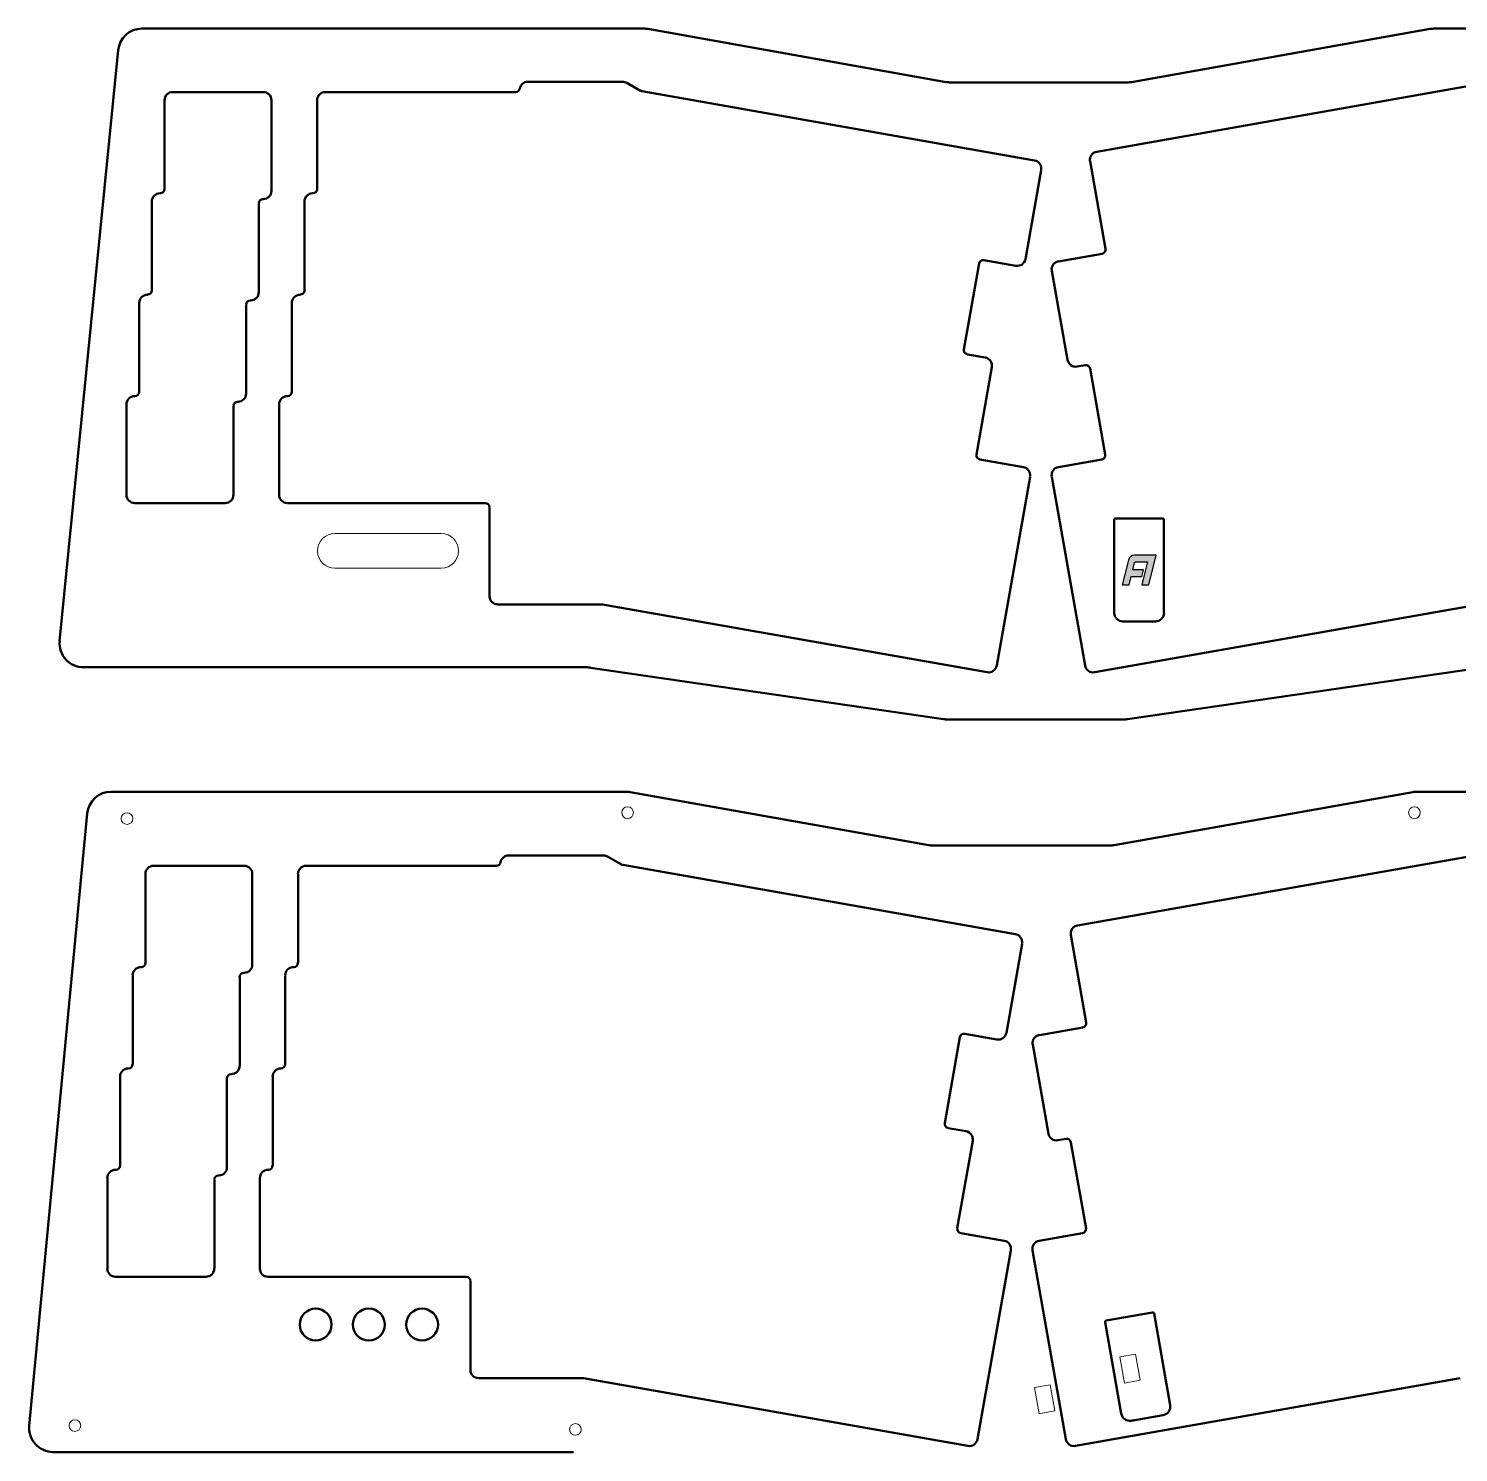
# Model space of a CAD drawing. Header units: millimetres. Extents: x -1387 to -394, y -226 to 220.
# Drawn here: x -1380.4 to -1111.7, y -48 to 219.7 of the extents above; entities that cross this region are included whole.
import ezdxf

# ---------------------------------------------------------------- set-up
doc = ezdxf.new("R2010")
doc.units = ezdxf.units.MM
doc.header["$MEASUREMENT"] = 0
doc.layers.add('Layer 1', color=7, linetype='Continuous')

msp = doc.modelspace()

# ---------------------------------------------------------------- hatches: boundary and pattern name
at = {"layer": 'Layer 1', "true_color": 0x332c2b}
h = msp.add_hatch(color=250, dxfattribs=at)
edge = h.paths.add_edge_path()
edge.add_spline(control_points=[(-1174.8226, 115.1146), (-1174.8226, 115.1146), (-1174.8226, 115.1146), (-1174.8226, 115.1146), (-1174.8226, 115.1146), (-1174.8226, 115.1146), (-1174.8226, 115.1146), (-1174.8226, 115.1146), (-1173.6853, 119.7699), (-1173.6853, 119.7699), (-1173.4679, 120.3837), (-1173.0841, 120.6913), (-1172.5366, 120.6913), (-1172.5366, 120.6913), (-1168.4811, 120.6913), (-1168.4811, 120.6913), (-1168.4811, 120.6913), (-1169.8329, 115.1146), (-1169.8329, 115.1146), (-1169.8329, 115.1146), (-1171.1509, 115.1146), (-1171.1509, 115.1146), (-1171.1509, 115.1146), (-1170.7755, 116.6527), (-1170.7755, 116.6527), (-1170.7755, 116.6527), (-1170.1052, 119.4143), (-1170.1052, 119.4143), (-1170.1052, 119.4143), (-1172.3461, 119.4143), (-1172.3461, 119.4143), (-1172.3757, 119.4143), (-1172.4068, 119.4016), (-1172.4364, 119.3776), (-1172.4703, 119.3522), (-1172.4914, 119.3197), (-1172.5027, 119.2774), (-1172.5027, 119.2774), (-1172.8301, 117.9298), (-1172.8301, 117.9298), (-1172.8301, 117.9298), (-1170.8489, 117.9298), (-1170.8489, 117.9298), (-1170.8489, 117.9298), (-1171.1636, 116.6485), (-1171.1636, 116.6485), (-1171.1636, 116.6485), (-1173.1392, 116.6485), (-1173.1392, 116.6485), (-1173.1392, 116.6485), (-1173.5117, 115.1146), (-1173.5117, 115.1146), (-1173.5117, 115.1146), (-1174.8226, 115.1146), (-1174.8226, 115.1146), (-1174.8226, 115.1146), (-1174.8226, 115.1146), (-1174.8226, 115.1146)], knot_values=[0, 0, 0, 0, 0.05263158, 0.05263158, 0.05263158, 0.10526316, 0.10526316, 0.10526316, 0.15789474, 0.15789474, 0.15789474, 0.21052632, 0.21052632, 0.21052632, 0.26315789, 0.26315789, 0.26315789, 0.31578947, 0.31578947, 0.31578947, 0.36842105, 0.36842105, 0.36842105, 0.42105263, 0.42105263, 0.42105263, 0.47368421, 0.47368421, 0.47368421, 0.52631579, 0.52631579, 0.52631579, 0.57894737, 0.57894737, 0.57894737, 0.63157895, 0.63157895, 0.63157895, 0.68421053, 0.68421053, 0.68421053, 0.73684211, 0.73684211, 0.73684211, 0.78947368, 0.78947368, 0.78947368, 0.84210526, 0.84210526, 0.84210526, 0.89473684, 0.89473684, 0.89473684, 0.94736842, 0.94736842, 0.94736842, 1, 1, 1, 1], degree=3, periodic=1)

# ---------------------------------------------------------------- linework, layer by layer
at = {"layer": 'Layer 1', "color": 250, "lineweight": 20}
for centre in [(-1267.8128, 72.2726), (-1119.9138, 72.2726), (-1361.9031, 71.166), (-1371.6976, -42.9545), (-1277.6164, -43.681)]:
    msp.add_ellipse(centre, major_axis=(0, 1.1), ratio=1, dxfattribs=at)
at = {"layer": 'Layer 1', "color": 250, "lineweight": 50}
for points in [[(-1359.0861, 219.6779), (-1361.4071, 219.6779), (-1363.347, 217.9119), (-1363.5643, 215.6011)], [(-1359.0967, 219.6779), (-1359.0967, 219.6779), (-1264.8192, 219.6779), (-1264.8192, 219.6779)], [(-1264.0205, 219.6083), (-1264.2806, 219.6546), (-1264.5443, 219.6779), (-1264.8086, 219.6779)], [(-1264.036, 219.6144), (-1264.036, 219.6144), (-1207.902, 209.6238), (-1207.902, 209.6238)], [(-1173.0829, 209.6238), (-1173.0829, 209.6238), (-1116.9489, 219.6144), (-1116.9489, 219.6144)], [(-1116.1552, 219.6779), (-1116.4194, 219.6779), (-1116.6831, 219.6546), (-1116.9432, 219.6083)], [(-1116.1657, 219.6779), (-1116.1657, 219.6779), (-1021.1843, 219.6779), (-1021.1843, 219.6779)], [(-1374.5706, 104.5182), (-1374.5706, 104.5182), (-1363.5841, 215.5928), (-1363.5841, 215.5928)], [(-1288.0907, 208.3985), (-1287.9591, 209.1415), (-1287.3133, 209.6829), (-1286.5588, 209.6829)], [(-1268.747, 209.6618), (-1268.747, 209.6618), (-1286.5482, 209.6618), (-1286.5482, 209.6618)], [(-1268.7576, 209.683), (-1268.4887, 209.683), (-1268.2243, 209.6132), (-1267.9904, 209.4806)], [(-1207.8963, 209.6298), (-1207.6362, 209.5835), (-1207.3725, 209.5603), (-1207.1082, 209.5603)], [(-1173.8555, 209.5603), (-1173.5913, 209.5603), (-1173.3276, 209.5835), (-1173.0674, 209.6298)], [(-1354.853, 206.201), (-1354.853, 207.0602), (-1354.1565, 207.7568), (-1353.2973, 207.7568)], [(-1336.2899, 207.7356), (-1336.2899, 207.7356), (-1353.2867, 207.7356), (-1353.2867, 207.7356)], [(-1336.3004, 207.7568), (-1335.4412, 207.7568), (-1334.7447, 207.0603), (-1334.7447, 206.201)], [(-1326.1722, 206.201), (-1326.1722, 207.0602), (-1325.4757, 207.7568), (-1324.6164, 207.7568)], [(-1288.8554, 207.7356), (-1288.8554, 207.7356), (-1324.6059, 207.7356), (-1324.6059, 207.7356)], [(-1288.0843, 208.4121), (-1288.1515, 208.033), (-1288.4809, 207.7568), (-1288.8659, 207.7568)], [(-1265.3815, 207.9896), (-1265.3815, 207.9896), (-1267.985, 209.4713), (-1267.985, 209.4713)], [(-1265.1489, 207.917), (-1265.238, 207.9327), (-1265.3238, 207.9635), (-1265.4025, 208.0082)], [(-1191.3194, 194.8875), (-1191.3194, 194.8875), (-1265.1275, 207.905), (-1265.1275, 207.905)], [(-1105.6579, 209.5771), (-1105.6579, 209.5771), (-1179.6354, 196.5385), (-1179.6354, 196.5385)], [(-1354.853, 206.1905), (-1354.853, 206.1905), (-1354.853, 189.49), (-1354.853, 189.49)], [(-1334.7447, 189.1725), (-1334.7447, 189.1725), (-1334.7447, 206.1905), (-1334.7447, 206.1905)], [(-1326.151, 206.1905), (-1326.151, 206.1905), (-1326.151, 189.49), (-1326.151, 189.49)], [(-1180.903, 194.7338), (-1181.0522, 195.5799), (-1180.4871, 196.3868), (-1179.641, 196.536)], [(-1191.335, 194.9062), (-1190.4888, 194.757), (-1189.9238, 193.9501), (-1190.073, 193.1039)], [(-1180.8843, 194.7393), (-1180.8843, 194.7393), (-1177.9844, 178.2928), (-1177.9844, 178.2928)], [(-1193.0127, 176.3455), (-1193.0127, 176.3455), (-1190.0494, 193.0883), (-1190.0494, 193.0883)], [(-1357.2449, 187.151), (-1357.2449, 188.0103), (-1356.5483, 188.7068), (-1355.6891, 188.7068)], [(-1355.6362, 188.6856), (-1355.6362, 188.6856), (-1355.6785, 188.6856), (-1355.6785, 188.6856)], [(-1354.853, 189.5005), (-1354.853, 189.0622), (-1355.2084, 188.7068), (-1355.6468, 188.7068)], [(-1334.7447, 189.183), (-1334.7447, 188.3238), (-1335.4412, 187.6273), (-1336.3004, 187.6273)], [(-1328.564, 187.151), (-1328.564, 188.0102), (-1327.8675, 188.7068), (-1327.0083, 188.7068)], [(-1326.9554, 188.6856), (-1326.9554, 188.6856), (-1326.9977, 188.6856), (-1326.9977, 188.6856)], [(-1326.1722, 189.5005), (-1326.1722, 189.0622), (-1326.5276, 188.7068), (-1326.9659, 188.7068)], [(-1357.2237, 187.1405), (-1357.2237, 187.1405), (-1357.2237, 170.44), (-1357.2237, 170.44)], [(-1337.1365, 186.8335), (-1337.1365, 187.2719), (-1336.7811, 187.6273), (-1336.3428, 187.6273)], [(-1337.1154, 170.1225), (-1337.1154, 170.1225), (-1337.1154, 186.823), (-1337.1154, 186.823)], [(-1336.3322, 187.6273), (-1336.3322, 187.6273), (-1336.2899, 187.6273), (-1336.2899, 187.6273)], [(-1328.5429, 187.1405), (-1328.5429, 187.1405), (-1328.5429, 170.44), (-1328.5429, 170.44)], [(-1177.9965, 178.293), (-1177.9204, 177.8613), (-1178.2087, 177.4496), (-1178.6404, 177.3735)], [(-1204.5909, 159.3486), (-1204.5909, 159.3486), (-1201.7334, 175.4988), (-1201.7334, 175.4988)], [(-1201.7425, 175.5202), (-1201.6663, 175.952), (-1201.2546, 176.2402), (-1200.8229, 176.1641)], [(-1200.8232, 176.155), (-1200.8232, 176.155), (-1194.8119, 175.0966), (-1194.8119, 175.0966)], [(-1193.0151, 176.3611), (-1193.1643, 175.5149), (-1193.9712, 174.9499), (-1194.8174, 175.0991)], [(-1188.0784, 174.1386), (-1188.2276, 174.9848), (-1187.6625, 175.7917), (-1186.8164, 175.9408)], [(-1178.6406, 177.3615), (-1178.6406, 177.3615), (-1186.8109, 175.9221), (-1186.8109, 175.9221)], [(-1188.0597, 174.123), (-1188.0597, 174.123), (-1185.1176, 157.3801), (-1185.1176, 157.3801)], [(-1359.6155, 168.0799), (-1359.6155, 168.9391), (-1358.919, 169.6356), (-1358.0598, 169.6356)], [(-1358.028, 169.6356), (-1358.028, 169.6356), (-1358.0492, 169.6356), (-1358.0492, 169.6356)], [(-1357.2449, 170.4505), (-1357.2449, 170.0122), (-1357.6002, 169.6568), (-1358.0386, 169.6568)], [(-1337.1365, 170.133), (-1337.1365, 169.2738), (-1337.833, 168.5773), (-1338.6923, 168.5773)], [(-1330.9347, 168.0799), (-1330.9347, 168.9391), (-1330.2382, 169.6356), (-1329.3789, 169.6356)], [(-1329.3472, 169.6356), (-1329.3472, 169.6356), (-1329.3684, 169.6356), (-1329.3684, 169.6356)], [(-1328.564, 170.4505), (-1328.564, 170.0122), (-1328.9194, 169.6568), (-1329.3578, 169.6568)], [(-1359.6155, 168.0693), (-1359.6155, 168.0693), (-1359.6155, 151.3688), (-1359.6155, 151.3688)], [(-1339.5072, 167.7835), (-1339.5072, 168.2219), (-1339.1518, 168.5773), (-1338.7134, 168.5773)], [(-1339.5072, 151.0725), (-1339.5072, 151.0725), (-1339.5072, 167.773), (-1339.5072, 167.773)], [(-1338.7029, 168.5773), (-1338.7029, 168.5773), (-1338.6817, 168.5773), (-1338.6817, 168.5773)], [(-1330.9135, 168.0693), (-1330.9135, 168.0693), (-1330.9135, 151.3688), (-1330.9135, 151.3688)], [(-1203.9561, 158.4505), (-1204.3878, 158.5266), (-1204.6761, 158.9383), (-1204.6, 159.37)], [(-1200.5904, 157.8458), (-1200.5904, 157.8458), (-1203.9347, 158.4173), (-1203.9347, 158.4173)], [(-1202.2414, 139.6001), (-1202.2414, 139.6001), (-1199.3415, 156.0466), (-1199.3415, 156.0466)], [(-1200.606, 157.8433), (-1199.7598, 157.6942), (-1199.1948, 156.8873), (-1199.344, 156.0411)], [(-1183.3129, 156.1337), (-1184.1591, 155.9846), (-1184.966, 156.5496), (-1185.1152, 157.3958)], [(-1183.3184, 156.1313), (-1183.3184, 156.1313), (-1181.7944, 156.3853), (-1181.7944, 156.3853)], [(-1181.8158, 156.3944), (-1181.3841, 156.4705), (-1180.9724, 156.1822), (-1180.8963, 155.7505)], [(-1180.8843, 155.7503), (-1180.8843, 155.7503), (-1178.0268, 139.579), (-1178.0268, 139.579)], [(-1362.0074, 149.0299), (-1362.0074, 149.8891), (-1361.3108, 150.5856), (-1360.4516, 150.5856)], [(-1360.3987, 150.5856), (-1360.3987, 150.5856), (-1360.441, 150.5856), (-1360.441, 150.5856)], [(-1359.6155, 151.3794), (-1359.6155, 150.941), (-1359.9709, 150.5856), (-1360.4093, 150.5856)], [(-1339.5072, 151.083), (-1339.5072, 150.2238), (-1340.2037, 149.5273), (-1341.0629, 149.5273)], [(-1333.3265, 149.0299), (-1333.3265, 149.8891), (-1332.63, 150.5856), (-1331.7708, 150.5856)], [(-1331.7179, 150.5856), (-1331.7179, 150.5856), (-1331.7602, 150.5856), (-1331.7602, 150.5856)], [(-1330.9347, 151.3794), (-1330.9347, 150.941), (-1331.2901, 150.5856), (-1331.7284, 150.5856)], [(-1361.9862, 149.0193), (-1361.9862, 149.0193), (-1361.9862, 132.0225), (-1361.9862, 132.0225)], [(-1341.899, 148.7335), (-1341.899, 149.1719), (-1341.5436, 149.5273), (-1341.1053, 149.5273)], [(-1341.8779, 132.0225), (-1341.8779, 132.0225), (-1341.8779, 148.723), (-1341.8779, 148.723)], [(-1341.0947, 149.5273), (-1341.0947, 149.5273), (-1341.0524, 149.5273), (-1341.0524, 149.5273)], [(-1333.3054, 149.0193), (-1333.3054, 149.0193), (-1333.3054, 132.0225), (-1333.3054, 132.0225)], [(-1201.5854, 138.6808), (-1202.0171, 138.7569), (-1202.3054, 139.1686), (-1202.2293, 139.6003)], [(-1193.4149, 137.2295), (-1193.4149, 137.2295), (-1201.5852, 138.6688), (-1201.5852, 138.6688)], [(-1193.4305, 137.2482), (-1192.5843, 137.099), (-1192.0193, 136.2921), (-1192.1685, 135.4459)], [(-1188.0996, 135.4459), (-1188.2487, 136.2921), (-1187.6837, 137.099), (-1186.8375, 137.2482)], [(-1178.6829, 138.6688), (-1178.6829, 138.6688), (-1186.832, 137.2295), (-1186.832, 137.2295)], [(-1178.0388, 139.6003), (-1177.9627, 139.1686), (-1178.251, 138.7569), (-1178.6827, 138.6808)], [(-1198.4314, 99.9338), (-1198.4314, 99.9338), (-1192.166, 135.4303), (-1192.166, 135.4303)], [(-1188.0809, 135.4303), (-1188.0809, 135.4303), (-1181.8156, 99.9338), (-1181.8156, 99.9338)], [(-1360.4516, 130.4773), (-1361.3108, 130.4773), (-1362.0074, 131.1738), (-1362.0074, 132.033)], [(-1341.899, 132.033), (-1341.899, 131.1738), (-1342.5955, 130.4773), (-1343.4548, 130.4773)], [(-1331.7708, 130.4773), (-1332.63, 130.4773), (-1333.3265, 131.1738), (-1333.3265, 132.033)], [(-1360.441, 130.4773), (-1360.441, 130.4773), (-1343.4442, 130.4773), (-1343.4442, 130.4773)], [(-1331.7602, 130.4773), (-1331.7602, 130.4773), (-1294.5492, 130.4773), (-1294.5492, 130.4773)], [(-1294.5598, 130.4773), (-1294.1214, 130.4773), (-1293.766, 130.1219), (-1293.766, 129.6835)], [(-1293.7449, 129.673), (-1293.7449, 129.673), (-1293.7449, 112.9725), (-1293.7449, 112.9725)], [(-1292.2103, 111.4273), (-1293.0695, 111.4273), (-1293.766, 112.1238), (-1293.766, 112.983)], [(-1292.1997, 111.4273), (-1292.1997, 111.4273), (-1272.6417, 111.4273), (-1272.6417, 111.4273)], [(-1272.6523, 111.4273), (-1272.6061, 111.4273), (-1272.56, 111.4233), (-1272.5145, 111.4152)], [(-1272.5147, 111.4061), (-1272.5147, 111.4061), (-1200.2305, 98.6638), (-1200.2305, 98.6638)], [(-1180.0164, 98.6638), (-1180.0164, 98.6638), (-1107.7323, 111.4061), (-1107.7323, 111.4061)], [(-1275.5767, 99.6075), (-1275.5767, 99.6075), (-1370.0832, 99.6075), (-1370.0832, 99.6075)], [(-1274.7781, 99.5379), (-1275.0382, 99.5842), (-1275.3019, 99.6075), (-1275.5661, 99.6075)], [(-1208.4572, 89.8284), (-1208.4572, 89.8284), (-1274.7936, 99.5228), (-1274.7936, 99.5228)], [(-1198.4338, 99.9283), (-1198.583, 99.0821), (-1199.3899, 98.5171), (-1200.236, 98.6662)], [(-1180.0321, 98.6662), (-1180.8783, 98.5171), (-1181.6852, 99.0821), (-1181.8343, 99.9283)], [(-1107.4923, 99.5228), (-1107.4923, 99.5228), (-1173.8286, 89.8284), (-1173.8286, 89.8284)], [(-1208.4516, 89.8557), (-1208.1914, 89.8094), (-1207.9277, 89.7861), (-1207.6635, 89.7861)], [(-1207.6741, 89.7649), (-1207.6741, 89.7649), (-1174.6118, 89.7649), (-1174.6118, 89.7649)], [(-1174.6012, 89.7861), (-1174.337, 89.7861), (-1174.0733, 89.8094), (-1173.8132, 89.8557)], [(-1364.8862, 76.2202), (-1367.2072, 76.2202), (-1369.1471, 74.4542), (-1369.3644, 72.1434)], [(-1364.8968, 76.2202), (-1364.8968, 76.2202), (-1268.1058, 76.2202), (-1268.1058, 76.2202)], [(-1267.3071, 76.1506), (-1267.5672, 76.1969), (-1267.8309, 76.2202), (-1268.0952, 76.2202)], [(-1267.3226, 76.1567), (-1267.3226, 76.1567), (-1211.1886, 66.1661), (-1211.1886, 66.1661)], [(-1176.3695, 66.1661), (-1176.3695, 66.1661), (-1120.2355, 76.1567), (-1120.2355, 76.1567)], [(-1119.4418, 76.2202), (-1119.706, 76.2202), (-1119.9697, 76.1969), (-1120.2298, 76.1506)], [(-1119.4523, 76.2202), (-1119.4523, 76.2202), (-1022.5362, 76.2202), (-1022.5362, 76.2202)], [(-1380.3017, -43.0185), (-1380.3017, -43.0185), (-1369.3842, 72.1351), (-1369.3842, 72.1351)], [(-1211.1829, 66.1721), (-1210.9228, 66.1258), (-1210.6591, 66.1026), (-1210.3948, 66.1026)], [(-1177.1421, 66.1026), (-1176.8779, 66.1026), (-1176.6142, 66.1258), (-1176.354, 66.1721)], [(-1358.4565, 60.7444), (-1358.4565, 61.6036), (-1357.76, 62.3002), (-1356.9008, 62.3002)], [(-1339.8934, 62.279), (-1339.8934, 62.279), (-1356.8902, 62.279), (-1356.8902, 62.279)], [(-1339.9039, 62.3002), (-1339.0447, 62.3002), (-1338.3482, 61.6037), (-1338.3482, 60.7444)], [(-1329.7757, 60.7444), (-1329.7757, 61.6036), (-1329.0792, 62.3002), (-1328.2199, 62.3002)], [(-1292.4589, 62.279), (-1292.4589, 62.279), (-1328.2094, 62.279), (-1328.2094, 62.279)], [(-1291.6878, 62.9555), (-1291.755, 62.5764), (-1292.0844, 62.3002), (-1292.4694, 62.3002)], [(-1291.6942, 62.9419), (-1291.5626, 63.6849), (-1290.9168, 64.2263), (-1290.1623, 64.2263)], [(-1272.3505, 64.2052), (-1272.3505, 64.2052), (-1290.1517, 64.2052), (-1290.1517, 64.2052)], [(-1272.3611, 64.2264), (-1272.0922, 64.2264), (-1271.8278, 64.1566), (-1271.5939, 64.024)], [(-1268.985, 62.533), (-1268.985, 62.533), (-1271.5885, 64.0147), (-1271.5885, 64.0147)], [(-1268.7524, 62.4604), (-1268.8415, 62.4761), (-1268.9273, 62.5069), (-1269.006, 62.5516)], [(-1194.9229, 49.4309), (-1194.9229, 49.4309), (-1268.731, 62.4484), (-1268.731, 62.4484)], [(-1109.2614, 64.1205), (-1109.2614, 64.1205), (-1183.2389, 51.0819), (-1183.2389, 51.0819)], [(-1358.4565, 60.7339), (-1358.4565, 60.7339), (-1358.4565, 44.0334), (-1358.4565, 44.0334)], [(-1338.3482, 43.7159), (-1338.3482, 43.7159), (-1338.3482, 60.7339), (-1338.3482, 60.7339)], [(-1329.7545, 60.7339), (-1329.7545, 60.7339), (-1329.7545, 44.0334), (-1329.7545, 44.0334)], [(-1184.5065, 49.2772), (-1184.6557, 50.1233), (-1184.0906, 50.9302), (-1183.2445, 51.0794)], [(-1194.9385, 49.4496), (-1194.0923, 49.3004), (-1193.5273, 48.4935), (-1193.6765, 47.6473)], [(-1184.4878, 49.2827), (-1184.4878, 49.2827), (-1181.5879, 32.8362), (-1181.5879, 32.8362)], [(-1196.6162, 30.8889), (-1196.6162, 30.8889), (-1193.6529, 47.6317), (-1193.6529, 47.6317)], [(-1360.8484, 41.6944), (-1360.8484, 42.5537), (-1360.1518, 43.2502), (-1359.2926, 43.2502)], [(-1359.2397, 43.229), (-1359.2397, 43.229), (-1359.282, 43.229), (-1359.282, 43.229)], [(-1358.4565, 44.0439), (-1358.4565, 43.6056), (-1358.8119, 43.2502), (-1359.2503, 43.2502)], [(-1338.3482, 43.7264), (-1338.3482, 42.8672), (-1339.0447, 42.1707), (-1339.9039, 42.1707)], [(-1332.1675, 41.6944), (-1332.1675, 42.5536), (-1331.471, 43.2502), (-1330.6118, 43.2502)], [(-1330.5589, 43.229), (-1330.5589, 43.229), (-1330.6012, 43.229), (-1330.6012, 43.229)], [(-1329.7757, 44.0439), (-1329.7757, 43.6056), (-1330.1311, 43.2502), (-1330.5694, 43.2502)], [(-1360.8272, 41.6839), (-1360.8272, 41.6839), (-1360.8272, 24.9834), (-1360.8272, 24.9834)], [(-1340.74, 41.3769), (-1340.74, 41.8153), (-1340.3846, 42.1707), (-1339.9463, 42.1707)], [(-1340.7189, 24.6659), (-1340.7189, 24.6659), (-1340.7189, 41.3664), (-1340.7189, 41.3664)], [(-1339.9357, 42.1707), (-1339.9357, 42.1707), (-1339.8934, 42.1707), (-1339.8934, 42.1707)], [(-1332.1464, 41.6839), (-1332.1464, 41.6839), (-1332.1464, 24.9834), (-1332.1464, 24.9834)], [(-1181.6, 32.8364), (-1181.5239, 32.4047), (-1181.8122, 31.993), (-1182.2439, 31.9169)], [(-1208.1944, 13.892), (-1208.1944, 13.892), (-1205.3369, 30.0422), (-1205.3369, 30.0422)], [(-1205.346, 30.0636), (-1205.2698, 30.4954), (-1204.8581, 30.7836), (-1204.4264, 30.7075)], [(-1204.4267, 30.6984), (-1204.4267, 30.6984), (-1198.4154, 29.64), (-1198.4154, 29.64)], [(-1196.6186, 30.9045), (-1196.7678, 30.0583), (-1197.5747, 29.4933), (-1198.4209, 29.6425)], [(-1191.6819, 28.682), (-1191.8311, 29.5282), (-1191.266, 30.3351), (-1190.4199, 30.4842)], [(-1182.2441, 31.9049), (-1182.2441, 31.9049), (-1190.4144, 30.4655), (-1190.4144, 30.4655)], [(-1191.6632, 28.6664), (-1191.6632, 28.6664), (-1188.7211, 11.9235), (-1188.7211, 11.9235)], [(-1360.8484, 24.9939), (-1360.8484, 24.5556), (-1361.2037, 24.2002), (-1361.6421, 24.2002)], [(-1340.74, 24.6764), (-1340.74, 23.8172), (-1341.4365, 23.1207), (-1342.2958, 23.1207)], [(-1332.1675, 24.9939), (-1332.1675, 24.5556), (-1332.5229, 24.2002), (-1332.9613, 24.2002)], [(-1363.219, 22.6233), (-1363.219, 23.4825), (-1362.5225, 24.179), (-1361.6633, 24.179)], [(-1363.219, 22.6127), (-1363.219, 22.6127), (-1363.219, 5.9122), (-1363.219, 5.9122)], [(-1361.6315, 24.179), (-1361.6315, 24.179), (-1361.6527, 24.179), (-1361.6527, 24.179)], [(-1343.1107, 22.3269), (-1343.1107, 22.7653), (-1342.7553, 23.1207), (-1342.3169, 23.1207)], [(-1343.1107, 5.6159), (-1343.1107, 5.6159), (-1343.1107, 22.3164), (-1343.1107, 22.3164)], [(-1342.3064, 23.1207), (-1342.3064, 23.1207), (-1342.2852, 23.1207), (-1342.2852, 23.1207)], [(-1334.5382, 22.6233), (-1334.5382, 23.4825), (-1333.8417, 24.179), (-1332.9824, 24.179)], [(-1334.517, 22.6127), (-1334.517, 22.6127), (-1334.517, 5.9122), (-1334.517, 5.9122)], [(-1332.9507, 24.179), (-1332.9507, 24.179), (-1332.9719, 24.179), (-1332.9719, 24.179)], [(-1207.5596, 12.9939), (-1207.9913, 13.07), (-1208.2796, 13.4817), (-1208.2035, 13.9134)], [(-1204.1939, 12.3892), (-1204.1939, 12.3892), (-1207.5382, 12.9607), (-1207.5382, 12.9607)], [(-1204.2095, 12.3867), (-1203.3633, 12.2376), (-1202.7983, 11.4307), (-1202.9475, 10.5845)], [(-1186.9164, 10.6771), (-1187.7626, 10.528), (-1188.5695, 11.093), (-1188.7187, 11.9392)], [(-1186.9219, 10.6747), (-1186.9219, 10.6747), (-1185.3979, 10.9287), (-1185.3979, 10.9287)], [(-1185.4193, 10.9378), (-1184.9876, 11.0139), (-1184.5759, 10.7256), (-1184.4998, 10.2939)], [(-1205.8449, -5.8565), (-1205.8449, -5.8565), (-1202.945, 10.59), (-1202.945, 10.59)], [(-1184.4878, 10.2937), (-1184.4878, 10.2937), (-1181.6303, -5.8776), (-1181.6303, -5.8776)], [(-1363.219, 5.9228), (-1363.219, 5.4844), (-1363.5744, 5.129), (-1364.0128, 5.129)], [(-1343.1107, 5.6264), (-1343.1107, 4.7672), (-1343.8072, 4.0707), (-1344.6664, 4.0707)], [(-1334.5382, 5.9228), (-1334.5382, 5.4844), (-1334.8936, 5.129), (-1335.3319, 5.129)], [(-1365.6109, 3.5733), (-1365.6109, 4.4325), (-1364.9143, 5.129), (-1364.0551, 5.129)], [(-1365.5897, 3.5627), (-1365.5897, 3.5627), (-1365.5897, -13.4341), (-1365.5897, -13.4341)], [(-1364.0022, 5.129), (-1364.0022, 5.129), (-1364.0445, 5.129), (-1364.0445, 5.129)], [(-1345.5025, 3.2769), (-1345.5025, 3.7153), (-1345.1471, 4.0707), (-1344.7088, 4.0707)], [(-1345.4814, -13.4341), (-1345.4814, -13.4341), (-1345.4814, 3.2664), (-1345.4814, 3.2664)], [(-1344.6982, 4.0707), (-1344.6982, 4.0707), (-1344.6559, 4.0707), (-1344.6559, 4.0707)], [(-1336.93, 3.5733), (-1336.93, 4.4325), (-1336.2335, 5.129), (-1335.3743, 5.129)], [(-1336.9089, 3.5627), (-1336.9089, 3.5627), (-1336.9089, -13.4341), (-1336.9089, -13.4341)], [(-1335.3214, 5.129), (-1335.3214, 5.129), (-1335.3637, 5.129), (-1335.3637, 5.129)], [(-1205.1889, -6.7758), (-1205.6206, -6.6997), (-1205.9089, -6.288), (-1205.8328, -5.8563)], [(-1197.0184, -8.2271), (-1197.0184, -8.2271), (-1205.1887, -6.7878), (-1205.1887, -6.7878)], [(-1182.2864, -6.7878), (-1182.2864, -6.7878), (-1190.4355, -8.2271), (-1190.4355, -8.2271)], [(-1181.6423, -5.8563), (-1181.5662, -6.288), (-1181.8545, -6.6997), (-1182.2862, -6.7758)], [(-1202.0349, -45.5228), (-1202.0349, -45.5228), (-1195.7695, -10.0263), (-1195.7695, -10.0263)], [(-1197.034, -8.2084), (-1196.1878, -8.3576), (-1195.6228, -9.1645), (-1195.772, -10.0107)], [(-1191.7031, -10.0107), (-1191.8522, -9.1645), (-1191.2872, -8.3576), (-1190.441, -8.2084)], [(-1191.6844, -10.0263), (-1191.6844, -10.0263), (-1185.4191, -45.5228), (-1185.4191, -45.5228)], [(-1364.0551, -14.9793), (-1364.9143, -14.9793), (-1365.6109, -14.2828), (-1365.6109, -13.4236)], [(-1345.5025, -13.4236), (-1345.5025, -14.2828), (-1346.199, -14.9793), (-1347.0583, -14.9793)], [(-1335.3743, -14.9793), (-1336.2335, -14.9793), (-1336.93, -14.2828), (-1336.93, -13.4236)], [(-1364.0445, -14.9793), (-1364.0445, -14.9793), (-1347.0477, -14.9793), (-1347.0477, -14.9793)], [(-1335.3637, -14.9793), (-1335.3637, -14.9793), (-1298.1527, -14.9793), (-1298.1527, -14.9793)], [(-1298.1633, -14.9793), (-1297.7249, -14.9793), (-1297.3695, -15.3347), (-1297.3695, -15.7731)], [(-1297.3484, -15.7836), (-1297.3484, -15.7836), (-1297.3484, -32.4841), (-1297.3484, -32.4841)], [(-1295.8138, -34.0293), (-1296.673, -34.0293), (-1297.3695, -33.3328), (-1297.3695, -32.4736)], [(-1295.8032, -34.0293), (-1295.8032, -34.0293), (-1276.2452, -34.0293), (-1276.2452, -34.0293)], [(-1276.2558, -34.0293), (-1276.2096, -34.0293), (-1276.1635, -34.0333), (-1276.118, -34.0414)], [(-1276.1182, -34.0505), (-1276.1182, -34.0505), (-1203.834, -46.7928), (-1203.834, -46.7928)], [(-1183.6199, -46.7928), (-1183.6199, -46.7928), (-1111.3358, -34.0505), (-1111.3358, -34.0505)], [(-1202.0373, -45.5283), (-1202.1865, -46.3745), (-1202.9934, -46.9395), (-1203.8395, -46.7904)], [(-1183.6356, -46.7904), (-1184.4818, -46.9395), (-1185.2887, -46.3745), (-1185.4378, -45.5283)], [(-1278.7943, -47.9292), (-1278.7943, -47.9292), (-1375.8143, -47.9292), (-1375.8143, -47.9292)], [(-1277.9957, -47.9988), (-1278.2558, -47.9525), (-1278.5195, -47.9292), (-1278.7837, -47.9292)]]:
    msp.add_open_spline(points, degree=3, dxfattribs=at)
for points, knots in [([(-1173.8661, 209.5391), (-1173.8661, 209.5391), (-1196.7246, 209.5391), (-1196.7246, 209.5391), (-1196.7246, 209.5391), (-1207.1188, 209.5391), (-1207.1188, 209.5391)], [0, 0, 0, 0, 0.5, 0.5, 0.5, 1, 1, 1, 1]), ([(-1374.5508, 104.5265), (-1374.6693, 103.2659), (-1374.2511, 102.0137), (-1373.3987, 101.0774), (-1372.5463, 100.1411), (-1371.3388, 99.6075), (-1370.0726, 99.6075)], [0, 0, 0, 0, 0.5, 0.5, 0.5, 1, 1, 1, 1]), ([(-1177.1527, 66.0814), (-1177.1527, 66.0814), (-1200.0112, 66.0814), (-1200.0112, 66.0814), (-1200.0112, 66.0814), (-1210.4054, 66.0814), (-1210.4054, 66.0814)], [0, 0, 0, 0, 0.5, 0.5, 0.5, 1, 1, 1, 1]), ([(-1329.437, -23.9646), (-1329.437, -22.3104), (-1328.0961, -20.9695), (-1326.4419, -20.9695), (-1324.7878, -20.9695), (-1323.4468, -22.3104), (-1323.4468, -23.9646), (-1323.4468, -25.6187), (-1324.7878, -26.9597), (-1326.4419, -26.9597), (-1328.0961, -26.9597), (-1329.437, -25.6187), (-1329.437, -23.9646)], [0, 0, 0, 0, 0.25, 0.25, 0.25, 0.5, 0.5, 0.5, 0.75, 0.75, 0.75, 1, 1, 1, 1]), ([(-1319.4463, -23.9646), (-1319.4463, -22.3104), (-1318.1054, -20.9695), (-1316.4513, -20.9695), (-1314.7971, -20.9695), (-1313.4562, -22.3104), (-1313.4562, -23.9646), (-1313.4562, -25.6187), (-1314.7971, -26.9597), (-1316.4513, -26.9597), (-1318.1054, -26.9597), (-1319.4463, -25.6187), (-1319.4463, -23.9646)], [0, 0, 0, 0, 0.25, 0.25, 0.25, 0.5, 0.5, 0.5, 0.75, 0.75, 0.75, 1, 1, 1, 1]), ([(-1309.4345, -23.9646), (-1309.4345, -22.3104), (-1308.0936, -20.9695), (-1306.4394, -20.9695), (-1304.7853, -20.9695), (-1303.4443, -22.3104), (-1303.4443, -23.9646), (-1303.4443, -25.6187), (-1304.7853, -26.9597), (-1306.4394, -26.9597), (-1308.0936, -26.9597), (-1309.4345, -25.6187), (-1309.4345, -23.9646)], [0, 0, 0, 0, 0.25, 0.25, 0.25, 0.5, 0.5, 0.5, 0.75, 0.75, 0.75, 1, 1, 1, 1]), ([(-1380.2819, -43.0102), (-1380.4004, -44.2708), (-1379.9822, -45.523), (-1379.1298, -46.4593), (-1378.2774, -47.3956), (-1377.0699, -47.9292), (-1375.8037, -47.9292)], [0, 0, 0, 0, 0.5, 0.5, 0.5, 1, 1, 1, 1])]:
    msp.add_open_spline(points, degree=3, knots=knots, dxfattribs=at)
at = {"layer": 'Layer 1', "color": 1, "lineweight": 50}
for points in [[(-1176.0856, 127.5879), (-1176.2243, 127.5879), (-1176.3368, 127.4724), (-1176.3368, 127.3298)], [(-1176.3368, 127.3277), (-1176.3368, 127.3277), (-1176.3368, 109.8574), (-1176.3368, 109.8574)], [(-1167.2369, 127.5836), (-1167.2369, 127.5836), (-1176.0877, 127.5836), (-1176.0877, 127.5836)], [(-1166.9836, 127.3298), (-1166.9836, 127.4724), (-1167.0961, 127.5879), (-1167.2348, 127.5879)], [(-1166.9879, 109.8574), (-1166.9879, 109.8574), (-1166.9879, 127.3277), (-1166.9879, 127.3277)], [(-1176.3325, 109.8595), (-1176.3325, 108.9529), (-1175.6192, 108.2179), (-1174.7392, 108.2179)], [(-1174.7413, 108.2179), (-1174.7413, 108.2179), (-1168.5833, 108.2179), (-1168.5833, 108.2179)], [(-1174.2686, 108.2179), (-1174.2686, 108.2179), (-1174.5556, 108.2179), (-1174.5556, 108.2179)], [(-1168.5812, 108.2222), (-1167.6989, 108.2222), (-1166.9836, 108.9553), (-1166.9836, 109.8595)], [(-1177.8662, -23.2047), (-1178.0028, -23.2288), (-1178.0935, -23.3621), (-1178.0688, -23.5025)], [(-1178.0684, -23.5046), (-1178.0684, -23.5046), (-1175.0347, -40.7095), (-1175.0347, -40.7095)], [(-1169.1512, -21.6724), (-1169.1512, -21.6724), (-1177.8676, -23.2094), (-1177.8676, -23.2094)], [(-1168.8577, -21.8783), (-1168.8825, -21.738), (-1169.0133, -21.6437), (-1169.1498, -21.6678)], [(-1165.8278, -39.0861), (-1165.8278, -39.0861), (-1168.8615, -21.8812), (-1168.8615, -21.8812)], [(-1167.113, -40.9731), (-1166.2441, -40.8198), (-1165.667, -39.9737), (-1165.824, -39.0832)], [(-1175.0309, -40.7066), (-1174.8735, -41.5995), (-1174.0433, -42.1995), (-1173.1767, -42.0467)], [(-1173.1788, -42.047), (-1173.1788, -42.047), (-1167.1143, -40.9777), (-1167.1143, -40.9777)], [(-1172.7133, -41.9649), (-1172.7133, -41.9649), (-1172.9959, -42.0148), (-1172.9959, -42.0148)]]:
    msp.add_open_spline(points, degree=3, dxfattribs=at)
at = {"layer": 'Layer 1', "color": 250, "lineweight": 20}
for points, knots in [([(-1322.8335, 124.7445), (-1322.8335, 124.7445), (-1302.8331, 124.7445), (-1302.8331, 124.7445), (-1301.0405, 124.7445), (-1299.5753, 123.2786), (-1299.5753, 121.4872), (-1299.5753, 121.4872), (-1299.5753, 121.4869), (-1299.5753, 121.4869), (-1299.5753, 119.6955), (-1301.0405, 118.2296), (-1302.8331, 118.2296), (-1302.8331, 118.2296), (-1322.8335, 118.2296), (-1322.8335, 118.2296), (-1324.626, 118.2296), (-1326.0912, 119.6955), (-1326.0912, 121.4869), (-1326.0912, 121.4869), (-1326.0912, 121.4872), (-1326.0912, 121.4872), (-1326.0912, 123.2786), (-1324.626, 124.7445), (-1322.8335, 124.7445)], [0, 0, 0, 0, 0.125, 0.125, 0.125, 0.25, 0.25, 0.25, 0.375, 0.375, 0.375, 0.5, 0.5, 0.5, 0.625, 0.625, 0.625, 0.75, 0.75, 0.75, 0.875, 0.875, 0.875, 1, 1, 1, 1]), ([(-1175.2842, -30.0453), (-1175.2842, -30.0453), (-1172.3298, -29.5244), (-1172.3298, -29.5244), (-1172.3298, -29.5244), (-1171.4616, -34.4484), (-1171.4616, -34.4484), (-1171.4616, -34.4484), (-1174.416, -34.9694), (-1174.416, -34.9694), (-1174.416, -34.9694), (-1175.2842, -30.0453), (-1175.2842, -30.0453)], [0, 0, 0, 0, 0.25, 0.25, 0.25, 0.5, 0.5, 0.5, 0.75, 0.75, 0.75, 1, 1, 1, 1]), ([(-1191.3343, -35.8092), (-1191.3343, -35.8092), (-1188.3799, -35.2883), (-1188.3799, -35.2883), (-1188.3799, -35.2883), (-1187.5117, -40.2123), (-1187.5117, -40.2123), (-1187.5117, -40.2123), (-1190.4661, -40.7333), (-1190.4661, -40.7333), (-1190.4661, -40.7333), (-1191.3343, -35.8092), (-1191.3343, -35.8092)], [0, 0, 0, 0, 0.25, 0.25, 0.25, 0.5, 0.5, 0.5, 0.75, 0.75, 0.75, 1, 1, 1, 1])]:
    msp.add_open_spline(points, degree=3, knots=knots, dxfattribs=at)
at = {"layer": 'Layer 1', "color": 250}
msp.add_open_spline([(-1174.8226, 115.1146), (-1174.8226, 115.1146), (-1174.8226, 115.1146), (-1174.8226, 115.1146), (-1174.8226, 115.1146), (-1174.8226, 115.1146), (-1174.8226, 115.1146), (-1174.8226, 115.1146), (-1173.6853, 119.7699), (-1173.6853, 119.7699), (-1173.4679, 120.3837), (-1173.0841, 120.6913), (-1172.5366, 120.6913), (-1172.5366, 120.6913), (-1168.4811, 120.6913), (-1168.4811, 120.6913), (-1168.4811, 120.6913), (-1169.8329, 115.1146), (-1169.8329, 115.1146), (-1169.8329, 115.1146), (-1171.1509, 115.1146), (-1171.1509, 115.1146), (-1171.1509, 115.1146), (-1170.7755, 116.6527), (-1170.7755, 116.6527), (-1170.7755, 116.6527), (-1170.1052, 119.4143), (-1170.1052, 119.4143), (-1170.1052, 119.4143), (-1172.3461, 119.4143), (-1172.3461, 119.4143), (-1172.3757, 119.4143), (-1172.4068, 119.4016), (-1172.4364, 119.3776), (-1172.4703, 119.3522), (-1172.4914, 119.3197), (-1172.5027, 119.2774), (-1172.5027, 119.2774), (-1172.8301, 117.9298), (-1172.8301, 117.9298), (-1172.8301, 117.9298), (-1170.8489, 117.9298), (-1170.8489, 117.9298), (-1170.8489, 117.9298), (-1171.1636, 116.6485), (-1171.1636, 116.6485), (-1171.1636, 116.6485), (-1173.1392, 116.6485), (-1173.1392, 116.6485), (-1173.1392, 116.6485), (-1173.5117, 115.1146), (-1173.5117, 115.1146), (-1173.5117, 115.1146), (-1174.8226, 115.1146), (-1174.8226, 115.1146), (-1174.8226, 115.1146), (-1174.8226, 115.1146), (-1174.8226, 115.1146)], degree=3, knots=[0, 0, 0, 0, 0.05263158, 0.05263158, 0.05263158, 0.10526316, 0.10526316, 0.10526316, 0.15789474, 0.15789474, 0.15789474, 0.21052632, 0.21052632, 0.21052632, 0.26315789, 0.26315789, 0.26315789, 0.31578947, 0.31578947, 0.31578947, 0.36842105, 0.36842105, 0.36842105, 0.42105263, 0.42105263, 0.42105263, 0.47368421, 0.47368421, 0.47368421, 0.52631579, 0.52631579, 0.52631579, 0.57894737, 0.57894737, 0.57894737, 0.63157895, 0.63157895, 0.63157895, 0.68421053, 0.68421053, 0.68421053, 0.73684211, 0.73684211, 0.73684211, 0.78947368, 0.78947368, 0.78947368, 0.84210526, 0.84210526, 0.84210526, 0.89473684, 0.89473684, 0.89473684, 0.94736842, 0.94736842, 0.94736842, 1, 1, 1, 1], dxfattribs=at)
at = {"layer": 'Layer 1', "color": 1, "lineweight": 50}
for points in [[(-1166.9668, 111.28), (-1166.9668, 111.28), (-1166.971, 111.293), (-1166.971, 111.293), (-1166.971, 111.293), (-1166.9794, 111.3017), (-1166.9794, 111.3017), (-1166.9794, 111.3017), (-1166.9963, 111.3017), (-1166.9963, 111.3017), (-1166.9963, 111.3017), (-1167.0047, 111.293), (-1167.0047, 111.293), (-1167.0047, 111.293), (-1167.009, 111.28), (-1167.009, 111.28), (-1167.009, 111.28), (-1167.0047, 111.267), (-1167.0047, 111.267), (-1167.0047, 111.267), (-1166.9963, 111.2583), (-1166.9963, 111.2583), (-1166.9963, 111.2583), (-1166.9794, 111.2583), (-1166.9794, 111.2583), (-1166.9794, 111.2583), (-1166.971, 111.267), (-1166.971, 111.267), (-1166.971, 111.267), (-1166.9668, 111.28), (-1166.9668, 111.28)], [(-1166.9668, 111.28), (-1166.9668, 111.28), (-1166.971, 111.293), (-1166.971, 111.293), (-1166.971, 111.293), (-1166.9794, 111.3017), (-1166.9794, 111.3017), (-1166.9794, 111.3017), (-1166.9963, 111.3017), (-1166.9963, 111.3017), (-1166.9963, 111.3017), (-1167.0047, 111.293), (-1167.0047, 111.293), (-1167.0047, 111.293), (-1167.009, 111.28), (-1167.009, 111.28), (-1167.009, 111.28), (-1167.0047, 111.267), (-1167.0047, 111.267), (-1167.0047, 111.267), (-1166.9963, 111.2583), (-1166.9963, 111.2583), (-1166.9963, 111.2583), (-1166.9794, 111.2583), (-1166.9794, 111.2583), (-1166.9794, 111.2583), (-1166.971, 111.267), (-1166.971, 111.267), (-1166.971, 111.267), (-1166.9668, 111.28), (-1166.9668, 111.28)], [(-1166.0541, -37.6814), (-1166.0541, -37.6814), (-1166.0605, -37.6693), (-1166.0605, -37.6693), (-1166.0605, -37.6693), (-1166.0703, -37.6623), (-1166.0703, -37.6623), (-1166.0703, -37.6623), (-1166.0869, -37.6652), (-1166.0869, -37.6652), (-1166.0869, -37.6652), (-1166.0937, -37.6752), (-1166.0937, -37.6752), (-1166.0937, -37.6752), (-1166.0956, -37.6888), (-1166.0956, -37.6888), (-1166.0956, -37.6888), (-1166.0892, -37.7008), (-1166.0892, -37.7008), (-1166.0892, -37.7008), (-1166.0794, -37.7079), (-1166.0794, -37.7079), (-1166.0794, -37.7079), (-1166.0628, -37.705), (-1166.0628, -37.705), (-1166.0628, -37.705), (-1166.056, -37.695), (-1166.056, -37.695), (-1166.056, -37.695), (-1166.0541, -37.6814), (-1166.0541, -37.6814)], [(-1166.0541, -37.6814), (-1166.0541, -37.6814), (-1166.0605, -37.6693), (-1166.0605, -37.6693), (-1166.0605, -37.6693), (-1166.0703, -37.6623), (-1166.0703, -37.6623), (-1166.0703, -37.6623), (-1166.0869, -37.6652), (-1166.0869, -37.6652), (-1166.0869, -37.6652), (-1166.0937, -37.6752), (-1166.0937, -37.6752), (-1166.0937, -37.6752), (-1166.0956, -37.6888), (-1166.0956, -37.6888), (-1166.0956, -37.6888), (-1166.0892, -37.7008), (-1166.0892, -37.7008), (-1166.0892, -37.7008), (-1166.0794, -37.7079), (-1166.0794, -37.7079), (-1166.0794, -37.7079), (-1166.0628, -37.705), (-1166.0628, -37.705), (-1166.0628, -37.705), (-1166.056, -37.695), (-1166.056, -37.695), (-1166.056, -37.695), (-1166.0541, -37.6814), (-1166.0541, -37.6814)]]:
    msp.add_open_spline(points, degree=3, knots=[0, 0, 0, 0, 0.1, 0.1, 0.1, 0.2, 0.2, 0.2, 0.3, 0.3, 0.3, 0.4, 0.4, 0.4, 0.5, 0.5, 0.5, 0.6, 0.6, 0.6, 0.7, 0.7, 0.7, 0.8, 0.8, 0.8, 0.9, 0.9, 0.9, 1, 1, 1, 1], dxfattribs=at)

doc.saveas('drawing.dxf')
